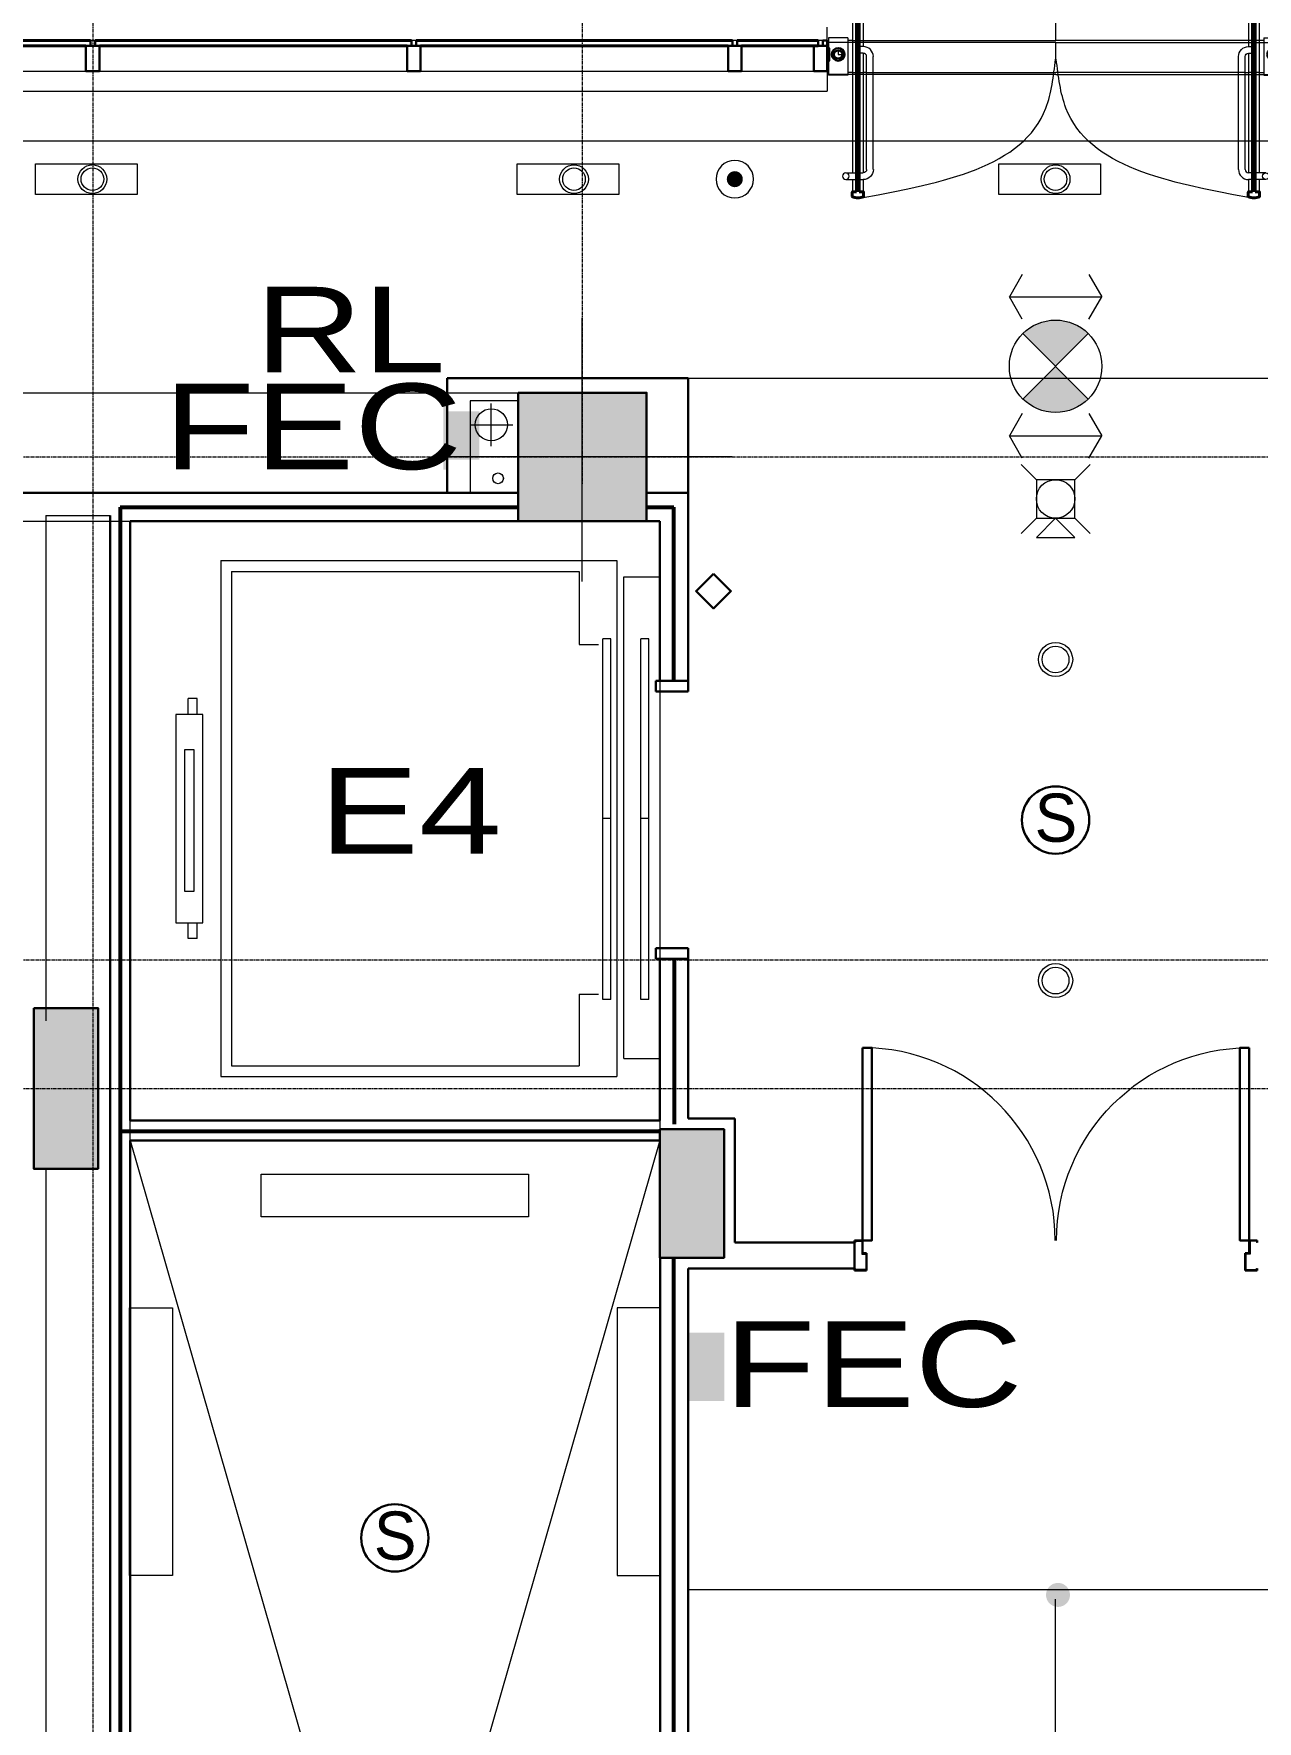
# Model space of a CAD drawing. Header units: inches. Extents: x -40190 to 0, y -3216 to 2257.
# Drawn here: x -29655.7 to -29427.1, y 784.9 to 1100.2 of the extents above; entities that cross this region are included whole.
import ezdxf
from ezdxf.enums import TextEntityAlignment as Align

# ---------------------------------------------------------------- set-up
doc = ezdxf.new("R2010")
doc.units = ezdxf.units.IN
doc.header["$LTSCALE"] = 0.5
doc.header["$MEASUREMENT"] = 0
for name, pattern in [('A113$0$CENTER', [2, 1.25, -0.25, 0.25, -0.25]), ('A113$0$DGN Style 2', [173.538547, 104.123128, -69.415419]), ('A113$0$DGN Style 3', [242.953966, 173.538547, -69.415419]), ('A113$0$DGN Style 4', [277.835214, 138.830838, -69.415419, 0.173539, -69.415419])]:
    doc.linetypes.add(name, pattern=pattern)
for name, color, linetype in [('A113$0$A-ANNO-PATT- 4-12', 8, 'Continuous'), ('A113$0$A-ANNO-PATT-1-12', 8, 'Continuous'), ('A113$0$A-ANNO-PATT-13-14', 8, 'Continuous'), ('A113$0$A-ANNO-TEXT', 8, 'Continuous'), ('A113$0$A-COLS-COLS13-14', 8, 'Continuous'), ('A113$0$A-DOOR', 8, 'Continuous'), ('A113$0$A-DOOR-FRAM', 8, 'Continuous'), ('A113$0$A-DOOR-FRM1', 8, 'Continuous'), ('A113$0$A-DOOR-FULL', 8, 'Continuous'), ('A113$0$A-DOOR-SWNG', 8, 'Continuous'), ('A113$0$A-DOOR-THLD', 8, 'Continuous'), ('A113$0$A-ELEV-DDBT', 8, 'Continuous'), ('A113$0$A-EQPM-FEC', 8, 'Continuous'), ('A113$0$A-FLOR-EVTR', 8, 'Continuous'), ('A113$0$A-FLOR-HRAL', 8, 'Continuous'), ('A113$0$A-FLOR-OPEN-TO-BELOW', 8, 'Continuous'), ('A113$0$A-FLOR-SLAB', 8, 'Continuous'), ('A113$0$A-FLOR-SLEEVE', 8, 'Continuous'), ('A113$0$A-GLAZ', 8, 'Continuous'), ('A113$0$A-GLAZ-FULL', 8, 'Continuous'), ('A113$0$A-GRID-GRDP0-15', 8, 'Continuous'), ('A113$0$A-ROOF-PAVE-X1', 8, 'Continuous'), ('A113$0$A-STRUCT-ABOVE', 8, 'Continuous'), ('A113$0$A-WALL-EXTR', 8, 'Continuous'), ('A113$0$A-WALL-FIRE', 8, 'Continuous'), ('A113$0$A-WALL-FULL-INTR', 8, 'Continuous'), ('A113$0$A-WALL-INTR', 8, 'Continuous'), ('A113$0$E-RISER-SLEEVE', 8, 'Continuous'), ('A613$0$A-CLNG-LITE', 3, 'Continuous'), ('A613$0$A-CLNG-PATT', 8, 'Continuous'), ('A613$0$A-CLNG-SPNK', 8, 'Continuous'), ('A613$0$br613 - E-Lite', 8, 'Continuous'), ('A613$0$br613 - Level 36', 8, 'Continuous'), ('A613$0$br613 - Level 37', 8, 'Continuous'), ('A613$0$E-RISER-SLEEVE', 8, 'Continuous'), ('A613$0$Level 30', 8, 'Continuous'), ('XREF', 7, 'Continuous')]:
    doc.layers.add(name, color=color, linetype=linetype)
doc.styles.add('A113$0$Arial', font='arial.ttf', dxfattribs={"height": 0.076839})
doc.styles.add('A113$0$style-Arial', font='arial.ttf')
doc.styles.add('A613$0$style-Arial', font='arial.ttf')

# ---------------------------------------------------------------- blocks, each defined once
blk = doc.blocks.new('A113$0$72dr478_4')
at = {"layer": 'A113$0$A-DOOR', "linetype": 'Continuous', "lineweight": 0}
blk.add_arc((1.5, 5.62), 36, 0, 90, dxfattribs=at)
at = {"layer": 'A113$0$A-DOOR', "linetype": 'Continuous', "lineweight": 0, "extrusion": (0, 0, -1)}
blk.add_arc((-73.75, 5.62), 36, 0, 90, dxfattribs=at)
at = {"layer": 'A113$0$A-DOOR', "linetype": 'Continuous', "lineweight": 30}
for points in [[(1.5, 41.62), (3.25, 41.62), (3.25, 5.62), (1.5, 5.62)], [(73.75, 41.62), (72, 41.62), (72, 5.62), (73.75, 5.62)]]:
    blk.add_3dface(points, dxfattribs=at)
at = {"layer": 'A113$0$A-DOOR-FRAM', "linetype": 'Continuous', "lineweight": 30}
for p, q in [((0, 5.62), (1.5, 5.62)), ((0, 5.62), (0, 5.25)), ((1.5, 5.62), (1.5, 3.2)), ((1.5, 3.2), (2.25, 3.2)), ((2.25, 3.2), (2.25, 0)), ((73.75, 3.2), (73, 3.2)), ((73, 3.2), (73, 0)), ((75.25, 5.62), (73.75, 5.62)), ((73.75, 5.62), (73.75, 3.2)), ((75.25, 5.62), (75.25, 5.25)), ((0, 0), (0, 0.38)), ((2.25, 0), (0, 0)), ((73, 0), (75.25, 0)), ((75.25, 0), (75.25, 0.38))]:
    blk.add_line(p, q, dxfattribs=at)
at = {"layer": 'A113$0$A-DOOR-FRAM', "linetype": 'Continuous', "lineweight": 13}
for p, q in [((0, 5.25), (0.15, 5.25)), ((0.15, 5.47), (1.35, 5.47)), ((0.15, 5.47), (0.15, 5.25)), ((1.35, 5.47), (1.35, 3.05)), ((75.1, 5.47), (73.9, 5.47)), ((73.9, 5.47), (73.9, 3.05)), ((75.1, 5.47), (75.1, 5.25)), ((75.25, 5.25), (75.1, 5.25)), ((0.15, 0.38), (0, 0.38)), ((0.15, 0.15), (0.15, 0.38)), ((2.1, 0.15), (0.15, 0.15)), ((1.35, 3.05), (2.1, 3.05)), ((2.1, 3.05), (2.1, 0.15)), ((73.9, 3.05), (73.15, 3.05)), ((73.15, 3.05), (73.15, 0.15)), ((73.15, 0.15), (75.1, 0.15)), ((75.1, 0.15), (75.1, 0.38)), ((75.1, 0.38), (75.25, 0.38))]:
    blk.add_line(p, q, dxfattribs=at)
blk = doc.blocks.new('A113$0$roof5win_22')
at = {"layer": 'A113$0$A-GLAZ', "linetype": 'Continuous', "lineweight": 30}
for p, q in [((0, 4.75), (0, 0)), ((0, 4.75), (2.5, 4.75)), ((0.8125, 5.75), (0.8125, 4.75)), ((1.6875, 5.75), (1.6875, 4.75)), ((2.5, 4.75), (2.5, 0)), ((0, 0), (2.5, 0))]:
    blk.add_line(p, q, dxfattribs=at)
at = {"layer": 'A113$0$A-GLAZ', "linetype": 'Continuous', "lineweight": 0}
for p, q in [((1.6875, 5.75), (0.8125, 5.75)), ((2.5, 0), (60, 0))]:
    blk.add_line(p, q, dxfattribs=at)
at = {"layer": 'A113$0$A-GLAZ', "linetype": 'Continuous', "lineweight": 40}
for p, q in [((1.6875, 5.75), (60.8125, 5.75)), ((2.5, 4.75), (60, 4.75))]:
    blk.add_line(p, q, dxfattribs=at)
blk = doc.blocks.new('A113$0$400#_cab_2')
at = {"layer": 'A113$0$A-FLOR-EVTR', "linetype": 'Continuous', "lineweight": 0}
for p, q in [((-82.11, 48.31), (-82.11, -48.07)), ((-82.11, 48.31), (-8.11, 48.31)), ((-8.11, 48.31), (-8.11, -48.07)), ((-80.11, 46.31), (-15.11, 46.31)), ((-80.11, 46.31), (-80.11, -46.07)), ((-15.11, 46.31), (-15.11, 32.67)), ((-6.86, 45.28), (-6.86, -44.73)), ((-6.8, 45.28), (-0.01, 45.28)), ((-15.11, 32.67), (-11.51, 32.67)), ((-10.7, -33.69), (-10.7, 33.69)), ((-9.2, 33.69), (-10.7, 33.69)), ((-9.2, -33.69), (-9.2, 33.69)), ((-3.64, -33.69), (-3.64, 33.69)), ((-2.14, 33.69), (-3.64, 33.69)), ((-2.14, -33.69), (-2.14, 33.69)), ((-86.51, 22.53), (-88.19, 22.53)), ((-88.19, 19.58), (-88.19, 22.53)), ((-86.51, 22.53), (-87.65, 22.53)), ((-86.51, 19.58), (-86.51, 22.53)), ((-85.46, 19.58), (-90.5, 19.58)), ((-90.5, 19.58), (-90.5, -19.34)), ((-85.46, -19.34), (-85.46, 19.58)), ((-87.06, 12.98), (-88.9, 12.98)), ((-88.9, 12.98), (-88.9, -13.42)), ((-87.06, -13.42), (-87.06, 12.98)), ((-9.2, 0.12), (-10.7, 0.12)), ((-2.14, 0.12), (-3.64, 0.12)), ((-88.9, -13.42), (-87.06, -13.42)), ((-90.5, -19.34), (-85.46, -19.34)), ((-88.19, -22.3), (-88.19, -19.34)), ((-86.51, -22.3), (-86.51, -19.34)), ((-86.51, -22.3), (-88.19, -22.3)), ((-86.51, -22.3), (-87.65, -22.3)), ((-15.11, -32.7), (-11.51, -32.7)), ((-15.11, -32.7), (-15.11, -46.07)), ((-9.2, -33.69), (-10.7, -33.69)), ((-2.14, -33.69), (-3.64, -33.69)), ((-80.11, -46.07), (-15.11, -46.07)), ((-6.8, -44.73), (-0.04, -44.73)), ((-82.11, -48.07), (-8.11, -48.07))]:
    blk.add_line(p, q, dxfattribs=at)
blk = doc.blocks.new('*U592')
at = {"layer": 'A113$0$A-DOOR-FRM1', "linetype": 'A113$0$DGN Style 4', "lineweight": 0}
for p, q in [((0, 9.41), (-42.5, 9.41)), ((0, 9.41), (42.5, 9.41)), ((0, 3.41), (-42.5, 3.41)), ((0, 3.41), (42.5, 3.41))]:
    blk.add_line(p, q, dxfattribs=at)
at = {"layer": 'A113$0$A-DOOR-FRM1', "linetype": 'A113$0$DGN Style 4', "lineweight": 0, "flags": 128}
for points in [[(-40.69, 7.84), (-40.69, 7.16), (-40, 7.16)], [(40.69, 7.84), (40.69, 7.16), (40, 7.16)]]:
    blk.add_lwpolyline(points, dxfattribs=at)
at = {"layer": 'A113$0$A-DOOR-FRM1', "linetype": 'Continuous', "lineweight": 0}
for radius in [0.875, 0.688]:
    blk.add_circle((-40.69, 7.16), radius, dxfattribs=at)
at = {"layer": 'A113$0$A-DOOR-FRM1', "linetype": 'Continuous', "lineweight": 0, "extrusion": (0, 0, -1)}
for radius in [0.875, 0.688]:
    blk.add_circle((-40.69, 7.16), radius, dxfattribs=at)
at = {"layer": 'A113$0$A-DOOR-FULL', "lineweight": 40}
for p, q in [((-38.05, 18.55), (-38.05, 19.4)), ((-38.05, 18.55), (-38.05, 19.4)), ((38.05, 18.55), (38.05, 19.4)), ((38.05, 18.55), (38.05, 19.4)), ((-37.25, 18.5), (-38, 18.5)), ((-37.25, 18.5), (-38, 18.5)), ((-37.25, -18.5), (-37.25, 18.5)), ((-37.25, -18.5), (-37.25, 18.5)), ((-36.75, 18.5), (-36.75, -18.5)), ((-36, 18.5), (-36.75, 18.5)), ((-36.75, 18.5), (-36.75, -18.5)), ((-36, 18.5), (-36.75, 18.5)), ((36, 18.5), (36.75, 18.5)), ((36, 18.5), (36.75, 18.5)), ((36.75, 18.5), (36.75, -18.5)), ((36.75, 18.5), (36.75, -18.5)), ((37.25, -18.5), (37.25, 18.5)), ((37.25, 18.5), (38, 18.5)), ((37.25, -18.5), (37.25, 18.5)), ((37.25, 18.5), (38, 18.5)), ((-38.05, -18.55), (-38.05, -19.4)), ((-38.05, -18.55), (-38.05, -19.4)), ((-37.25, -18.5), (-38, -18.5)), ((-37.25, -18.5), (-38, -18.5)), ((-36, -18.5), (-36.75, -18.5)), ((-36, -18.5), (-36.75, -18.5)), ((-35.95, -19.4), (-35.95, -18.55)), ((-35.95, -19.4), (-35.95, -18.55)), ((35.95, -19.4), (35.95, -18.55)), ((35.95, -19.4), (35.95, -18.55)), ((36, -18.5), (36.75, -18.5)), ((36, -18.5), (36.75, -18.5)), ((37.25, -18.5), (38, -18.5)), ((37.25, -18.5), (38, -18.5)), ((38.05, -18.55), (38.05, -19.4)), ((38.05, -18.55), (38.05, -19.4))]:
    blk.add_line(p, q, dxfattribs=at)
at = {"layer": 'A113$0$A-DOOR-FULL', "lineweight": 30}
for p, q in [((-35.95, 19.4), (-35.95, 18.55)), ((-35.95, 19.4), (-35.95, 18.55)), ((35.95, 19.4), (35.95, 18.55)), ((35.95, 19.4), (35.95, 18.55))]:
    blk.add_line(p, q, dxfattribs=at)
at = {"layer": 'A113$0$A-DOOR-FULL', "lineweight": 0}
for p, q in [((-38, 18.5), (-38, -14.97)), ((-36, 18.5), (-36, 8.63)), ((36, 18.5), (36, 8.63)), ((38, 18.5), (38, -14.97)), ((-38.88, 10.28), (-42.5, 10.28)), ((-42.5, 10.25), (-42.5, 3.28)), ((38.87, 10.28), (42.5, 10.28)), ((42.5, 10.25), (42.5, 3.28)), ((-36, 7.38), (-36, -14.97)), ((36, 7.38), (36, -14.97)), ((-42.25, 5.97), (-42.5, 5.97)), ((-38.88, 3.28), (-42.5, 3.28)), ((38.87, 3.28), (42.5, 3.28)), ((42.25, 5.97), (42.5, 5.97)), ((-38, -16.22), (-38, -18.5)), ((-38, -16.22), (-38, -18.5)), ((-36, -16.22), (-36, -18.5)), ((-36, -16.22), (-36, -18.5)), ((36, -16.22), (36, -18.5)), ((36, -16.22), (36, -18.5)), ((38, -16.22), (38, -18.5)), ((38, -16.22), (38, -18.5))]:
    blk.add_line(p, q, dxfattribs=at)
at = {"layer": 'A113$0$A-DOOR-FULL'}
for p, q in [((-37.25, 18.5), (-37.44, 18.5)), ((-37.25, 18.5), (-37.44, 18.5)), ((-36.56, 18.5), (-36.75, 18.5)), ((-36.56, 18.5), (-36.75, 18.5)), ((36.56, 18.5), (36.75, 18.5)), ((36.56, 18.5), (36.75, 18.5)), ((37.25, 18.5), (37.44, 18.5)), ((37.25, 18.5), (37.44, 18.5)), ((-37.25, -18.5), (-37.44, -18.5)), ((-37.25, -18.5), (-37.44, -18.5)), ((-36.56, -18.5), (-36.75, -18.5)), ((-36.56, -18.5), (-36.75, -18.5)), ((36.56, -18.5), (36.75, -18.5)), ((36.56, -18.5), (36.75, -18.5)), ((37.25, -18.5), (37.44, -18.5)), ((37.25, -18.5), (37.44, -18.5))]:
    blk.add_line(p, q, dxfattribs=at)
at = {"layer": 'A113$0$A-DOOR-FULL', "linetype": 'Continuous', "lineweight": 0}
for p, q in [((-38.88, 10.28), (-42.5, 10.28)), ((-38.88, 10.28), (-38.88, 3.28)), ((38.87, 10.28), (38.87, 3.28)), ((38.87, 10.28), (42.5, 10.28)), ((-36, 8.63), (-36.75, 8.63)), ((-36, 7.38), (-36.75, 7.38)), ((-35.38, -14.34), (-35.38, 6.75)), ((-35.38, -14.34), (-35.38, 6.75)), ((-34.13, -14.34), (-34.13, 6.75)), ((-34.13, -14.34), (-34.13, 6.75)), ((34.12, -14.34), (34.12, 6.75)), ((34.12, -14.34), (34.12, 6.75)), ((35.37, -14.34), (35.37, 6.75)), ((35.37, -14.34), (35.37, 6.75)), ((36, 8.63), (36.75, 8.63)), ((36, 7.38), (36.75, 7.38)), ((-39.25, -14.97), (-37.25, -14.97)), ((-39.25, -14.97), (-37.25, -14.97)), ((-36.75, -14.97), (-36, -14.97)), ((-36.75, -14.97), (-36, -14.97)), ((36.75, -14.97), (36, -14.97)), ((36.75, -14.97), (36, -14.97)), ((39.25, -14.97), (37.25, -14.97)), ((39.25, -14.97), (37.25, -14.97)), ((-39.25, -16.22), (-37.25, -16.22)), ((-39.25, -16.22), (-37.25, -16.22)), ((-36.75, -16.22), (-36, -16.22)), ((-36.75, -16.22), (-36, -16.22)), ((36.75, -16.22), (36, -16.22)), ((36.75, -16.22), (36, -16.22)), ((39.25, -16.22), (37.25, -16.22)), ((39.25, -16.22), (37.25, -16.22))]:
    blk.add_line(p, q, dxfattribs=at)
at = {"layer": 'A113$0$A-DOOR-FULL', "linetype": 'Continuous', "lineweight": 0, "extrusion": (0, 0, -1)}
blk.add_circle((39.25, -15.59), 0.625, dxfattribs=at)
blk.add_circle((39.25, -15.59), 0.625, dxfattribs=at)
at = {"layer": 'A113$0$A-DOOR-FULL', "linetype": 'Continuous', "lineweight": 0}
blk.add_circle((39.25, -15.59), 0.625, dxfattribs=at)
blk.add_circle((39.25, -15.59), 0.625, dxfattribs=at)
at = {"layer": 'A113$0$A-DOOR-FULL', "lineweight": 40}
for centre, radius, start, end in [((-38, 19.4), 0.05, 112.9744, 180), ((-38, 19.4), 0.05, 112.9744, 180), ((-38, 18.55), 0.05, 180, 270), ((-38, 18.55), 0.05, 180, 270), ((-38, -18.55), 0.05, 90, 180), ((-38, -18.55), 0.05, 90, 180), ((-36, -18.55), 0.05, 0, 90), ((-36, -18.55), 0.05, 0, 90), ((-38, -19.4), 0.05, 180, 247.0256), ((-38, -19.4), 0.05, 180, 247.0256), ((-37, -17.04), 2.61, 247.0256, 270.0003), ((-37, -17.04), 2.61, 247.0256, 270.0003), ((-37, -17.04), 2.61, 270.0003, 292.9744), ((-37, -17.04), 2.61, 270.0003, 292.9744), ((-36, -19.4), 0.05, 292.9744, 0), ((-36, -19.4), 0.05, 292.9744, 0)]:
    blk.add_arc(centre, radius, start, end, dxfattribs=at)
at = {"layer": 'A113$0$A-DOOR-FULL', "lineweight": 30}
for centre, radius, start, end in [((-37, 17.04), 2.61, 67.0256, 112.9744), ((-37, 17.04), 2.61, 67.0256, 112.9744), ((-36, 19.4), 0.05, 0, 67.0256), ((-36, 19.4), 0.05, 0, 67.0256), ((-36, 18.55), 0.05, 270, 0), ((-36, 18.55), 0.05, 270, 0)]:
    blk.add_arc(centre, radius, start, end, dxfattribs=at)
at = {"layer": 'A113$0$A-DOOR-FULL', "lineweight": 30, "extrusion": (0, 0, -1)}
for centre, radius, start, end in [((-36, 19.4), 0.05, 0, 67.0256), ((-36, 19.4), 0.05, 0, 67.0256), ((-37, 17.04), 2.61, 67.0256, 112.9744), ((-37, 17.04), 2.61, 67.0256, 112.9744), ((-36, 18.55), 0.05, 270, 0), ((-36, 18.55), 0.05, 270, 0)]:
    blk.add_arc(centre, radius, start, end, dxfattribs=at)
at = {"layer": 'A113$0$A-DOOR-FULL', "lineweight": 40, "extrusion": (0, 0, -1)}
for centre, radius, start, end in [((-38, 19.4), 0.05, 112.9744, 180), ((-38, 19.4), 0.05, 112.9744, 180), ((-38, 18.55), 0.05, 180, 270), ((-38, 18.55), 0.05, 180, 270), ((-36, -18.55), 0.05, 0, 90), ((-36, -18.55), 0.05, 0, 90), ((-38, -18.55), 0.05, 90, 180), ((-38, -18.55), 0.05, 90, 180), ((-36, -19.4), 0.05, 292.9744, 0), ((-36, -19.4), 0.05, 292.9744, 0), ((-37, -17.04), 2.61, 270.0003, 292.9744), ((-37, -17.04), 2.61, 270.0003, 292.9744), ((-37, -17.04), 2.61, 247.0256, 270.0003), ((-37, -17.04), 2.61, 247.0256, 270.0003), ((-38, -19.4), 0.05, 180, 247.0256), ((-38, -19.4), 0.05, 180, 247.0256)]:
    blk.add_arc(centre, radius, start, end, dxfattribs=at)
at = {"layer": 'A113$0$A-DOOR-FULL', "linetype": 'Continuous', "lineweight": 0}
for centre, radius, start, end in [((-36, 6.75), 1.88, 0, 90), ((-36, 6.75), 1.88, 0, 90), ((-36, 6.75), 0.625, 0, 90), ((-36, 6.75), 0.625, 0, 90), ((36, -14.34), 1.88, 180, 270), ((36, -14.34), 1.88, 180, 270), ((36, -14.34), 0.625, 180, 270), ((36, -14.34), 0.625, 180, 270)]:
    blk.add_arc(centre, radius, start, end, dxfattribs=at)
at = {"layer": 'A113$0$A-DOOR-FULL', "linetype": 'Continuous', "lineweight": 0, "extrusion": (0, 0, -1)}
for centre, radius, start, end in [((-36, 6.75), 1.88, 0, 90), ((-36, 6.75), 1.88, 0, 90), ((-36, 6.75), 0.625, 0, 90), ((-36, 6.75), 0.625, 0, 90), ((36, -14.34), 0.625, 180, 270), ((36, -14.34), 1.88, 180, 270), ((36, -14.34), 0.625, 180, 270), ((36, -14.34), 1.88, 180, 270)]:
    blk.add_arc(centre, radius, start, end, dxfattribs=at)
at = {"layer": 'A113$0$A-DOOR-FULL', "lineweight": 0}
for points in [[(-42.25, 8.34), (-42.5, 8.34), (-42.5, 5.97), (-42.25, 5.97)], [(42.25, 8.34), (42.5, 8.34), (42.5, 5.97), (42.25, 5.97)]]:
    blk.add_3dface(points, dxfattribs=at)
at = {"layer": 'A113$0$A-DOOR-SWNG', "linetype": 'A113$0$DGN Style 3', "lineweight": 0}
blk.add_line((0, 6.28), (0, 9.28), dxfattribs=at)
blk.add_line((0, 6.28), (0, 9.28), dxfattribs=at)
for points in [[(-36, -19.59), (-1.87, -2.85), (-0.06, 6.28)], [(36, -19.59), (1.87, -2.85), (0.06, 6.28)]]:
    blk.add_spline(points, degree=3, dxfattribs=at)
at = {"layer": 'A113$0$A-DOOR-THLD', "linetype": 'Continuous', "lineweight": 0}
for p, q in [((-38, 9.78), (-38.88, 9.78)), ((-36, 9.78), (0, 9.78)), ((36, 9.78), (0, 9.78)), ((38.87, 9.78), (38, 9.78)), ((-38, 3.78), (-38.88, 3.78)), ((-35.38, 3.78), (-36, 3.78)), ((-34.13, 3.78), (0, 3.78)), ((34.12, 3.78), (0, 3.78)), ((35.37, 3.78), (36, 3.78)), ((38, 3.78), (38.87, 3.78))]:
    blk.add_line(p, q, dxfattribs=at)
at = {"layer": 'A113$0$A-DOOR-THLD', "linetype": 'A113$0$DGN Style 2', "lineweight": 0}
for p, q in [((-38, 9.78), (-36, 9.78)), ((38, 9.78), (36, 9.78)), ((-38, 3.78), (-36, 3.78)), ((-35.38, 3.78), (-34.13, 3.78)), ((35.37, 3.78), (34.12, 3.78)), ((38, 3.78), (36, 3.78))]:
    blk.add_line(p, q, dxfattribs=at)
at = {"layer": 'A113$0$A-GLAZ-FULL', "linetype": 'Continuous', "lineweight": 30}
blk.add_circle((-40.69, 7.16), 1.19, dxfattribs=at)
at = {"layer": 'A113$0$A-GLAZ-FULL', "linetype": 'Continuous', "lineweight": 30, "extrusion": (0, 0, -1)}
blk.add_circle((-40.69, 7.16), 1.19, dxfattribs=at)
blk = doc.blocks.new('*U593')
at = {"layer": 'A113$0$A-EQPM-FEC', "linetype": 'Continuous', "lineweight": 13, "extrusion": (0, 0, -1)}
blk.add_hatch(color=256, dxfattribs=at).paths.add_polyline_path([(2.5, -6.38), (2.5, -4.5), (-3.5, -4.5), (-3.5, 4.5), (2.5, 4.5), (2.5, 6.37), (3.25, 6.37), (3.25, -6.38)])
at = {"layer": 'A113$0$A-EQPM-FEC', "linetype": 'Continuous', "lineweight": 13}
blk.add_line((-2.5, -6.38), (-2.5, 6.37), dxfattribs=at)
blk = doc.blocks.new('*D616', base_point=(0, 0))
at = {"layer": 'A113$0$A-FLOR-SLEEVE', "linetype": 'Continuous', "lineweight": 0}
for p, q in [((0, -4), (0, 4)), ((-4, 0), (4, 0))]:
    blk.add_line(p, q, dxfattribs=at)
blk = doc.blocks.new('*U615')
at = {"layer": 'A113$0$A-FLOR-SLEEVE', "linetype": 'Continuous', "lineweight": 13}
blk.add_circle((0, 0), 3, dxfattribs=at)
at = {"layer": 'A113$0$A-FLOR-SLEEVE', "linetype": 'Continuous', "lineweight": 0}
blk.add_blockref('*D616', (0, 0), dxfattribs=at)
blk = doc.blocks.new('*U617')
at = {"layer": 'A113$0$E-RISER-SLEEVE', "linetype": 'Continuous', "lineweight": 13}
blk.add_circle((0, 0), 1, dxfattribs=at)
blk = doc.blocks.new('A113')
at = {"layer": 'A113$0$A-ANNO-TEXT', "lineweight": 30}
h = blk.add_hatch(color=256, dxfattribs=at)
edge = h.paths.add_edge_path()
edge.add_arc((-22680.6305, 808.5159), 2.2426, 0, 360)
at = {"layer": 'A113$0$A-ANNO-PATT- 4-12', "lineweight": 30, "extrusion": (0, 0, -1)}
blk.add_solid([(22872.0236, 918.1574, 4909.5523), (22860.0236, 918.1574, 4909.5523), (22872.0236, 888.1574, 4909.5523), (22860.0236, 888.1574, 4909.5523)], dxfattribs=at)
at = {"layer": 'A113$0$A-ANNO-PATT-1-12', "lineweight": 30}
blk.add_solid([(-22757.5235, 1009.1645, -4909.5523), (-22757.5235, 1033.1645, -4909.5523), (-22781.5235, 1009.1645, -4909.5523), (-22781.5235, 1033.1645, -4909.5523)], dxfattribs=at)
at = {"layer": 'A113$0$A-ANNO-PATT-13-14', "lineweight": 0, "extrusion": (0, 0, -1)}
blk.add_solid([(22757.5235, 1033.1645, 4909.5523), (22781.5235, 1033.1645, 4909.5523), (22757.5235, 1009.1645, 4909.5523), (22781.5235, 1009.1645, 4909.5523)], dxfattribs=at)
at = {"layer": 'A113$0$A-ANNO-PATT-13-14', "lineweight": 30}
for points in [[(-22872.0236, 918.1574, -4909.5523), (-22860.0236, 918.1574, -4909.5523), (-22872.0236, 888.1574, -4909.5523), (-22860.0236, 888.1574, -4909.5523)], [(-22755.0231, 895.5238, -4909.5523), (-22743.0231, 895.5238, -4909.5523), (-22755.0231, 871.5238, -4909.5523), (-22743.0231, 871.5238, -4909.5523)]]:
    blk.add_solid(points, dxfattribs=at)
at = {"layer": 'A113$0$A-ANNO-TEXT', "lineweight": 0}
blk.add_line((-22681.1458, 807.7435), (-22681.1433, 648.5159), dxfattribs=at)
at = {"layer": 'A113$0$A-COLS-COLS13-14', "lineweight": 0}
for p, q in [((-22769.5278, 997.8632, -4909.5523), (-22769.5278, 1047.1378, -4909.5523)), ((-22741.5235, 1021.1697, -4909.5523), (-22797.5235, 1021.1697, -4909.5523))]:
    blk.add_line(p, q, dxfattribs=at)
at = {"layer": 'A113$0$A-COLS-COLS13-14', "lineweight": 30}
for points in [[(-22781.5235, 1033.1645, -4909.5523), (-22781.5235, 1009.1645, -4909.5523), (-22757.5235, 1009.1645, -4909.5523), (-22757.5235, 1033.1645, -4909.5523)], [(-22872.0236, 918.1574, -4909.5523), (-22860.0236, 918.1574, -4909.5523), (-22860.0236, 888.1574, -4909.5523), (-22872.0236, 888.1574, -4909.5523)], [(-22755.0231, 895.5238, -4909.5523), (-22743.0231, 895.5238, -4909.5523), (-22743.0231, 871.5238, -4909.5523), (-22755.0231, 871.5238, -4909.5523)]]:
    blk.add_3dface(points, dxfattribs=at)
at = {"layer": 'A113$0$A-DOOR-FRAM', "lineweight": 30}
for p, q in [((-22755.7558, 979.3481, 1992.7541), (-22755.7558, 977.3479, 1992.7541)), ((-22749.7522, 979.348, 1992.7541), (-22755.7558, 979.3481, 1992.7541)), ((-22749.7522, 977.3479, 1992.7541), (-22749.7522, 979.348, 1992.7541)), ((-22755.7558, 977.3479, 1992.7541), (-22749.7522, 977.3479, 1992.7541)), ((-22755.7549, 929.3479, 1992.7541), (-22755.7549, 927.3479, 1992.7541)), ((-22749.7518, 929.3479, 1992.7541), (-22755.7549, 929.3479, 1992.7541)), ((-22755.7549, 927.3479, 1992.7541), (-22749.7518, 927.3478, 1992.7541)), ((-22749.7518, 927.3478, 1992.7541), (-22749.7518, 929.3479, 1992.7541))]:
    blk.add_line(p, q, dxfattribs=at)
at = {"layer": 'A113$0$A-ELEV-DDBT', "lineweight": 30}
blk.add_3dface([(-22745.0026, 999.3376, 1992.7541), (-22748.2526, 996.0876, 1992.7541), (-22745.0026, 992.8376, 1992.7541), (-22741.7526, 996.0876, 1992.7541)], dxfattribs=at)
at = {"layer": 'A113$0$A-EQPM-FEC', "lineweight": 13}
blk.add_solid([(-22743.0022, 857.5238, 1992.7541), (-22743.0022, 844.7738, 1992.7541), (-22749.7522, 857.5238, 1992.7541), (-22749.7522, 844.7738, 1992.7541)], dxfattribs=at)
at = {"layer": 'A113$0$A-FLOR-HRAL', "lineweight": 13}
blk.add_line((-22749.7521, 809.5238, 1992.7541), (-22612.2775, 809.5238, 1992.7541), dxfattribs=at)
at = {"layer": 'A113$0$A-FLOR-OPEN-TO-BELOW', "lineweight": 0}
for p, q in [((-22854.0236, 893.4144, 1992.7541), (-22755.0224, 549.1488, 1992.7541)), ((-22755.0231, 893.4145, 1992.7541), (-22854.0229, 549.149, 1992.7541))]:
    blk.add_line(p, q, dxfattribs=at)
at = {"layer": 'A113$0$A-FLOR-SLAB', "lineweight": 0}
for p, q in [((-22755.0297, 1009.1645, 1992.7541), (-22757.5235, 1009.1645, 1992.7541)), ((-22755.0297, 981.0978, 1992.7541), (-22755.0297, 1009.1645, 1992.7541))]:
    blk.add_line(p, q, dxfattribs=at)
blk.add_3dface([(-22854.0242, 1009.1644, 1992.7541), (-22755.0392, 1009.1644, 1992.7541), (-22755.0392, 549.1632, 1992.7541), (-22854.0242, 549.1632, 1992.7541)], dxfattribs=at)
at = {"layer": 'A113$0$A-GLAZ', "lineweight": 30}
for p, q in [((-22742.2736, 1097.9901, 1992.7541), (-22742.2736, 1093.2401, 1992.7541)), ((-22742.2736, 1097.9901, 1992.7541), (-22739.7736, 1097.9901, 1992.7541)), ((-22741.4611, 1098.9901, 1992.7541), (-22741.4611, 1097.9901, 1992.7541)), ((-22740.5861, 1098.9901, 1992.7541), (-22740.5861, 1097.9901, 1992.7541)), ((-22739.7736, 1097.9901, 1992.7541), (-22739.7736, 1093.2401, 1992.7541)), ((-22726.2703, 1097.9901, 1992.7541), (-22726.2703, 1093.2401, 1992.7541)), ((-22726.2703, 1097.9901, 1992.7541), (-22723.7703, 1097.9901, 1992.7541)), ((-22725.4578, 1098.9901, 1992.7541), (-22725.4578, 1097.9901, 1992.7541)), ((-22724.5828, 1098.9901, 1992.7541), (-22724.5828, 1097.9901, 1992.7541)), ((-22723.7703, 1097.9901, 1992.7541), (-22723.7703, 1093.2401, 1992.7541)), ((-22742.2736, 1093.2401, 1992.7541), (-22739.7736, 1093.2401, 1992.7541)), ((-22726.2703, 1093.2401, 1992.7541), (-22723.7703, 1093.2401, 1992.7541))]:
    blk.add_line(p, q, dxfattribs=at)
at = {"layer": 'A113$0$A-GLAZ', "lineweight": 0}
for p, q in [((-22740.5861, 1098.9901, 1992.7541), (-22741.4611, 1098.9901, 1992.7541)), ((-22724.5828, 1098.9901, 1992.7541), (-22725.4578, 1098.9901, 1992.7541)), ((-22739.7736, 1093.2401, 1992.7541), (-22726.2703, 1093.2401, 1992.7541))]:
    blk.add_line(p, q, dxfattribs=at)
at = {"layer": 'A113$0$A-GLAZ', "lineweight": 40}
for p, q in [((-22740.5861, 1098.9901, 1992.7541), (-22725.4578, 1098.9901, 1992.7541)), ((-22739.7736, 1097.9901, 1992.7541), (-22725.4578, 1097.9901, 1992.7541))]:
    blk.add_line(p, q, dxfattribs=at)
at = {"layer": 'A113$0$A-GLAZ', "lineweight": 30}
blk.add_3dface([(-22724.5828, 1098.9901, 1992.7541), (-22723.7703, 1098.9901, 1992.7541), (-22723.7703, 1097.9901, 1992.7541), (-22724.5828, 1097.9901, 1992.7541)], dxfattribs=at)
at = {"layer": 'A113$0$A-GRID-GRDP0-15', "linetype": 'A113$0$CENTER', "lineweight": 0}
for p, q in [((-22861.0236, 2113.2362), (-22861.0236, -797.9051)), ((-22769.5278, 2113.2362), (-22769.5278, 1016.1072)), ((-23884.5631, 1021.1697), (-20452.7577, 1021.1697)), ((-24110.5721, 927.1574), (-20437.5384, 927.1574)), ((-23884.5631, 903.1574), (-20364.9322, 903.1574))]:
    blk.add_line(p, q, dxfattribs=at)
at = {"layer": 'A113$0$A-ROOF-PAVE-X1', "lineweight": 0}
blk.add_line((-22681.0192, 1098.9902, -2660.425), (-22681.0192, 1103.4006, -2660.425), dxfattribs=at)
at = {"layer": 'A113$0$A-STRUCT-ABOVE', "lineweight": 0}
for p, q in [((-23209.2258, 1033.1489, 1992.7541), (-22781.5235, 1033.1489, 1992.7541)), ((-23209.2258, 1009.1489, 1992.7541), (-22781.5235, 1009.1489, 1992.7541))]:
    blk.add_line(p, q, dxfattribs=at)
at = {"layer": 'A113$0$A-WALL-EXTR', "lineweight": 0}
blk.add_line((-22723.7703, 1097.9901, 1992.7541), (-22723.7703, 1101.4865, 1992.7541), dxfattribs=at)
at = {"layer": 'A113$0$A-WALL-EXTR', "lineweight": 0, "elevation": 1992.7541, "flags": 128}
blk.add_lwpolyline([(-22922.8335, 1089.4865), (-22723.7703, 1089.4865)], dxfattribs=at)
at = {"layer": 'A113$0$A-WALL-FIRE', "lineweight": 53}
for p, q in [((-22855.8986, 1011.7999, 1992.7541), (-22781.5235, 1011.7999, 1992.7541)), ((-22855.8986, 1011.7999, 1992.7541), (-22855.8979, 546.5134, 1992.7541)), ((-22757.5235, 1011.7999, 1992.7541), (-22752.3917, 1011.7999, 1992.7541)), ((-22752.3917, 979.3481, 1992.7541), (-22752.3917, 1011.7999, 1992.7541)), ((-22752.3908, 927.3479, 1992.7541), (-22752.3908, 896.4895, 1992.7541)), ((-22755.0231, 895.1406, 1992.7541), (-22855.8984, 895.1406, 1992.7541)), ((-22752.3957, 677.3419, 1992.7541), (-22752.3957, 871.5238, 1992.7541))]:
    blk.add_line(p, q, dxfattribs=at)
at = {"layer": 'A113$0$A-WALL-FULL-INTR', "lineweight": 30}
for p, q in [((-22794.7517, 1035.8989, 1992.7541), (-22794.7521, 1014.4354, 1992.7541)), ((-22794.7517, 1035.8988, 1992.7541), (-22749.7522, 1035.8989, 1992.7541)), ((-22749.7522, 1035.8989, 1992.7541), (-22749.7522, 979.348, 1992.7541)), ((-22781.5235, 1014.4354, 1992.7541), (-22874.0534, 1014.4354, 1992.7541)), ((-22757.5235, 1014.4354, 1992.7541), (-22749.7522, 1014.4354, 1992.7541)), ((-22857.7736, 1010.1859, 1992.7541), (-22857.7729, 543.8781, 1992.7541)), ((-22854.0242, 1009.1644, 1992.7541), (-22781.5232, 1009.1645, 1992.7541)), ((-22854.0236, 1009.1488, 1992.7541), (-22854.0235, 897.1644, 1992.7541)), ((-22826.9812, 1009.1644, 1992.7541), (-22755.0297, 1009.1645, 1992.7541)), ((-22755.0297, 1009.1645, 1992.7541), (-22755.0291, 979.3447, 1992.7541)), ((-22755.0288, 979.3482, 1992.7541), (-22749.7522, 979.348, 1992.7541)), ((-22755.0316, 927.348, 1992.7541), (-22749.7518, 927.3478, 1992.7541)), ((-22755.0303, 897.1645, 1992.7541), (-22755.0297, 927.3485, 1992.7541)), ((-22749.7518, 927.3478, 1992.7541), (-22749.7534, 897.5238, 1992.7541)), ((-22854.0235, 897.1644, 1992.7541), (-22755.0297, 897.1645, 1992.7541)), ((-22749.7534, 897.5238, 1992.7541), (-22741.0231, 897.5238, 1992.7541)), ((-22741.0231, 874.3959, 1992.7541), (-22741.0231, 897.5238, 1992.7541)), ((-22854.0235, 893.4144, 1992.7541), (-22755.0231, 893.4145, 1992.7541)), ((-22854.0234, 893.4144, 1992.7541), (-22854.0229, 549.149, 1992.7541)), ((-22718.6494, 874.3959, 1992.7541), (-22741.0236, 874.3959, 1992.7541)), ((-22718.6494, 874.3959, 1992.7541), (-22718.6494, 869.5238, 1992.7541)), ((-22755.0022, 871.5238, 1992.7541), (-22755.0021, 549.1488, 1992.7541)), ((-22749.7522, 869.5238, 1992.7541), (-22749.7521, 677.3418, 1992.7541)), ((-22749.7522, 869.5238, 1992.7541), (-22718.6494, 869.5238, 1992.7541))]:
    blk.add_line(p, q, dxfattribs=at)
at = {"layer": 'A113$0$A-WALL-FULL-INTR', "lineweight": 0}
for p, q in [((-22790.5018, 1031.6503, 1992.7541), (-22790.5021, 1014.4354, 1992.7541)), ((-22781.5054, 1031.6503, 1992.7541), (-22790.5018, 1031.6503, 1992.7541)), ((-22869.8037, 1010.1859, 1992.7541), (-22857.7736, 1010.1859, 1992.7541))]:
    blk.add_line(p, q, dxfattribs=at)
at = {"layer": 'A113$0$A-WALL-FULL-INTR', "lineweight": 0, "elevation": 1992.7541, "flags": 128}
for points in [[(-22869.8037, 1010.1859), (-22869.8038, 915.811)], [(-22869.8037, 888.1574), (-22869.804, 682.1574)]]:
    blk.add_lwpolyline(points, dxfattribs=at)
at = {"layer": 'A113$0$A-WALL-INTR', "lineweight": 0}
blk.add_line((-22723.7703, 1093.2401, 1992.7541), (-22723.7703, 1089.4865, 1992.7541), dxfattribs=at)
at = {"layer": 'A113$0$A-DOOR', "lineweight": 0}
blk.add_blockref('A113$0$72dr478_4', (-22718.6494, 869.1459, 1992.7541), dxfattribs=at)
at = {"layer": 'A113$0$A-DOOR-SWNG', "lineweight": 0}
blk.add_blockref('*U592', (-22681.0189, 1089.2087, 1992.7541), dxfattribs=at)
at = {"layer": 'A113$0$A-EQPM-FEC', "lineweight": 13}
blk.add_blockref('*U593', (-22792.2768, 1025.1677, 1992.7541), dxfattribs=at)
at = {"layer": 'A113$0$A-FLOR-EVTR', "lineweight": 0}
blk.add_blockref('A113$0$400#_cab_2', (-22754.9783, 953.466, 1992.7541), dxfattribs=at)
at = {"layer": 'A113$0$A-FLOR-SLEEVE', "lineweight": 13}
blk.add_blockref('*U615', (-22786.5278, 1027.1695, 1992.7541), dxfattribs=at)
at = {"layer": 'A113$0$A-GLAZ', "lineweight": 30}
for p in [(-22922.2736, 1093.2401, 1992.7541), (-22862.2736, 1093.2401, 1992.7541), (-22802.2736, 1093.2401, 1992.7541)]:
    blk.add_blockref('A113$0$roof5win_22', p, dxfattribs=at)
at = {"layer": 'A113$0$E-RISER-SLEEVE', "lineweight": 13}
blk.add_blockref('*U617', (-22785.2736, 1017.1573, 1992.7541), dxfattribs=at)
at = {"layer": 'A113$0$A-ANNO-TEXT', "lineweight": 13, "style": 'A113$0$style-Arial', "width": 1.246875}
for p in [(-22847.7588, 1034.8673), (-22743.0022, 859.6446)]:
    blk.add_text('FEC', height=16, dxfattribs=at).set_placement(p, align=Align.TOP_LEFT)
at = {"layer": 'A113$0$A-ANNO-TEXT', "lineweight": 70, "style": 'A113$0$style-Arial', "width": 1.246875}
blk.add_text('E4', height=16, dxfattribs=at).set_placement((-22818.6595, 947.022))
at = {"layer": 'A113$0$A-ANNO-TEXT', "lineweight": 13, "insert": (-22830.6788, 1036.9486), "char_height": 15.999998, "attachment_point": 7, "line_spacing_factor": 0.6, "style": 'A113$0$Arial'}
blk.add_mtext('\\H1x;\\W1.24688;RL', dxfattribs=at)
blk = doc.blocks.new('*U955')
at = {"layer": 'A613$0$E-RISER-SLEEVE', "linetype": 'Continuous', "lineweight": 13}
blk.add_circle((0, 0), 1, dxfattribs=at)
blk = doc.blocks.new('*U963')
at = {"layer": 'A613$0$A-CLNG-LITE', "linetype": 'Continuous', "lineweight": 0}
for radius in [3.19, 2.5]:
    blk.add_circle((0, 0), radius, dxfattribs=at)
blk = doc.blocks.new('*U975')
at = {"layer": 'A613$0$br613 - Level 37', "linetype": 'Continuous', "lineweight": 0}
for p, q in [((-3.6, 3.97), (-6.46, 6.83)), ((3.6, 3.97), (6.46, 6.83)), ((-3.6, -3.23), (-6.46, -6.09)), ((0, -3.23), (-3.6, -6.83)), ((0, -3.23), (3.6, -6.83)), ((3.6, -3.23), (6.46, -6.09)), ((-3.6, -6.83), (3.6, -6.83))]:
    blk.add_line(p, q, dxfattribs=at)
blk.add_circle((0, 0.37), 3.6, dxfattribs=at)
blk.add_3dface([(-3.6, -3.23), (3.6, -3.23), (3.6, 3.97), (-3.6, 3.97)], dxfattribs=at)
blk = doc.blocks.new('*U980')
at = {"layer": 'A613$0$br613 - Level 36', "linetype": 'Continuous', "lineweight": 30, "extrusion": (0, 0, -1)}
for points in [[(0, 0), (-6.11, 6.11), (-5.88, 6.33), (-5.63, 6.56), (-5.32, 6.81), (-5.01, 7.04), (-4.69, 7.26), (-4.4, 7.44), (-4.1, 7.61), (-3.78, 7.77), (-3.27, 8), (-2.62, 8.23), (-2.18, 8.36), (-1.79, 8.45), (-1.21, 8.56), (-0.54, 8.62), (0.09, 8.64), (0.82, 8.6), (1.56, 8.5), (1.99, 8.41), (2.75, 8.19), (3.48, 7.91), (4.26, 7.52), (5.07, 7), (5.62, 6.56), (6.11, 6.11)], [(-0.09, -8.64), (-0.82, -8.6), (-1.56, -8.5), (-1.99, -8.41), (-2.75, -8.19), (-3.48, -7.91), (-4.26, -7.51), (-5.07, -7), (-5.62, -6.56), (-6.11, -6.11), (0, 0), (6.11, -6.11), (5.88, -6.33), (5.63, -6.55), (5.32, -6.8), (5.01, -7.04), (4.69, -7.26), (4.4, -7.44), (4.1, -7.6), (3.78, -7.77), (3.27, -8), (2.62, -8.23), (2.18, -8.36), (1.79, -8.45), (1.21, -8.55), (0.54, -8.62)]]:
    blk.add_hatch(color=256, dxfattribs=at).paths.add_polyline_path(points)
at = {"layer": 'A613$0$br613 - Level 36', "linetype": 'Continuous', "lineweight": 13}
for p, q in [((-6.24, 17.15), (-8.64, 12.99)), ((6.24, 17.15), (8.64, 12.99)), ((-8.64, 12.99), (8.64, 12.99)), ((-6.24, 8.83), (-8.64, 12.99)), ((6.24, 8.83), (8.64, 12.99)), ((6.11, -6.11), (-6.11, 6.11)), ((6.11, 6.11), (-6.11, -6.11)), ((-6.24, -8.83), (-8.64, -12.99)), ((6.24, -8.83), (8.64, -12.99)), ((-8.64, -12.99), (8.64, -12.99)), ((-6.24, -17.15), (-8.64, -12.99)), ((6.24, -17.15), (8.64, -12.99))]:
    blk.add_line(p, q, dxfattribs=at)
blk.add_circle((0, 0), 8.64, dxfattribs=at)
blk = doc.blocks.new('*U991')
at = {"layer": 'A613$0$A-CLNG-SPNK', "linetype": 'Continuous', "lineweight": 0, "extrusion": (0, 0, -1)}
h = blk.add_hatch(color=256, dxfattribs=at)
edge = h.paths.add_edge_path()
edge.add_arc((0, 0), 1.5, 0, 360)
blk.add_circle((0, 0), 3.5, dxfattribs=at)
blk = doc.blocks.new('*U962')
at = {"layer": 'A613$0$A-CLNG-LITE', "linetype": 'Continuous', "lineweight": 0}
for radius in [2.69, 2.11]:
    blk.add_circle((0, 0), radius, dxfattribs=at)
blk = doc.blocks.new('*U1002')
at = {"layer": 'A613$0$Level 30', "linetype": 'Continuous', "lineweight": 30}
blk.add_circle((0.01, -0.44), 6.29, dxfattribs=at)
at = {"layer": 'A613$0$Level 30', "linetype": 'Continuous', "lineweight": 30, "style": 'A613$0$style-Arial', "width": 0.95}
blk.add_text('S', height=9, dxfattribs=at).set_placement((-3.91, -4.5))
blk = doc.blocks.new('A613')
at = {"layer": 'A613$0$A-CLNG-LITE', "lineweight": 0}
for points in [[(-22852.71, 1075.93, 2679.43), (-22852.71, 1070.18, 2679.43), (-22871.71, 1070.18, 2679.43), (-22871.71, 1075.93, 2679.43)], [(-22762.71, 1075.93, 2679.43), (-22762.71, 1070.18, 2679.43), (-22781.71, 1070.18, 2679.43), (-22781.71, 1075.93, 2679.43)], [(-22672.71, 1075.93, 2679.43), (-22672.71, 1070.18, 2679.43), (-22691.71, 1070.18, 2679.43), (-22691.71, 1075.93, 2679.43)]]:
    blk.add_3dface(points, dxfattribs=at)
at = {"layer": 'A613$0$A-CLNG-PATT', "lineweight": 13}
for p, q in [((-23354.27, 1080.24, 2679.43), (-21430.79, 1080.24, 2679.43)), ((-22749.75, 1035.9, 2679.43), (-22612.28, 1035.9, 2679.43))]:
    blk.add_line(p, q, dxfattribs=at)
at = {"layer": 'A613$0$br613 - E-Lite', "lineweight": 13}
for points in [[(-22829.56, 887.16, 2679.43), (-22779.56, 887.16, 2679.43), (-22779.56, 879.16, 2679.43), (-22829.56, 879.16, 2679.43)], [(-22854.12, 812.16, 2679.43), (-22854.12, 862.16, 2679.43), (-22846.12, 862.16, 2679.43), (-22846.12, 812.16, 2679.43)], [(-22755, 812.16, 2679.43), (-22755, 862.16, 2679.43), (-22763, 862.16, 2679.43), (-22763, 812.16, 2679.43)]]:
    blk.add_3dface(points, dxfattribs=at)
at = {"layer": 'A613$0$A-CLNG-LITE', "lineweight": 0}
for name, p in [('*U962', (-22861.08, 1073.05, 2679.43)), ('*U962', (-22771.08, 1073.05, 2679.43)), ('*U962', (-22681.08, 1073.05, 2679.43)), ('*U963', (-22681.08, 983.31, 2679.43)), ('*U963', (-22681.08, 923.31, 2679.43))]:
    blk.add_blockref(name, p, dxfattribs=at)
at = {"layer": 'A613$0$A-CLNG-SPNK', "lineweight": 0}
blk.add_blockref('*U991', (-22741.03, 1073.06, 2679.43), dxfattribs=at)
at = {"layer": 'A613$0$br613 - Level 36', "lineweight": 13}
blk.add_blockref('*U980', (-22681.08, 1038.09, 2679.43), dxfattribs=at)
at = {"layer": 'A613$0$br613 - Level 37', "lineweight": 0}
blk.add_blockref('*U975', (-22681.08, 1012.94, 2679.43), dxfattribs=at)
at = {"layer": 'A613$0$E-RISER-SLEEVE', "lineweight": 13}
blk.add_blockref('*U955', (-22785.27, 1017.16, 2548.3), dxfattribs=at)
at = {"layer": 'A613$0$Level 30', "lineweight": 30}
for p in [(-22681.09, 953.75, 2679.43), (-22804.57, 819.6, 2679.43)]:
    blk.add_blockref('*U1002', p, dxfattribs=at)

msp = doc.modelspace()

# ---------------------------------------------------------------- block references
at = {"layer": 'XREF'}
for name in ['A113', 'A613']:
    msp.add_blockref(name, (-6783.71, 0), dxfattribs=at)

doc.saveas('drawing.dxf')
